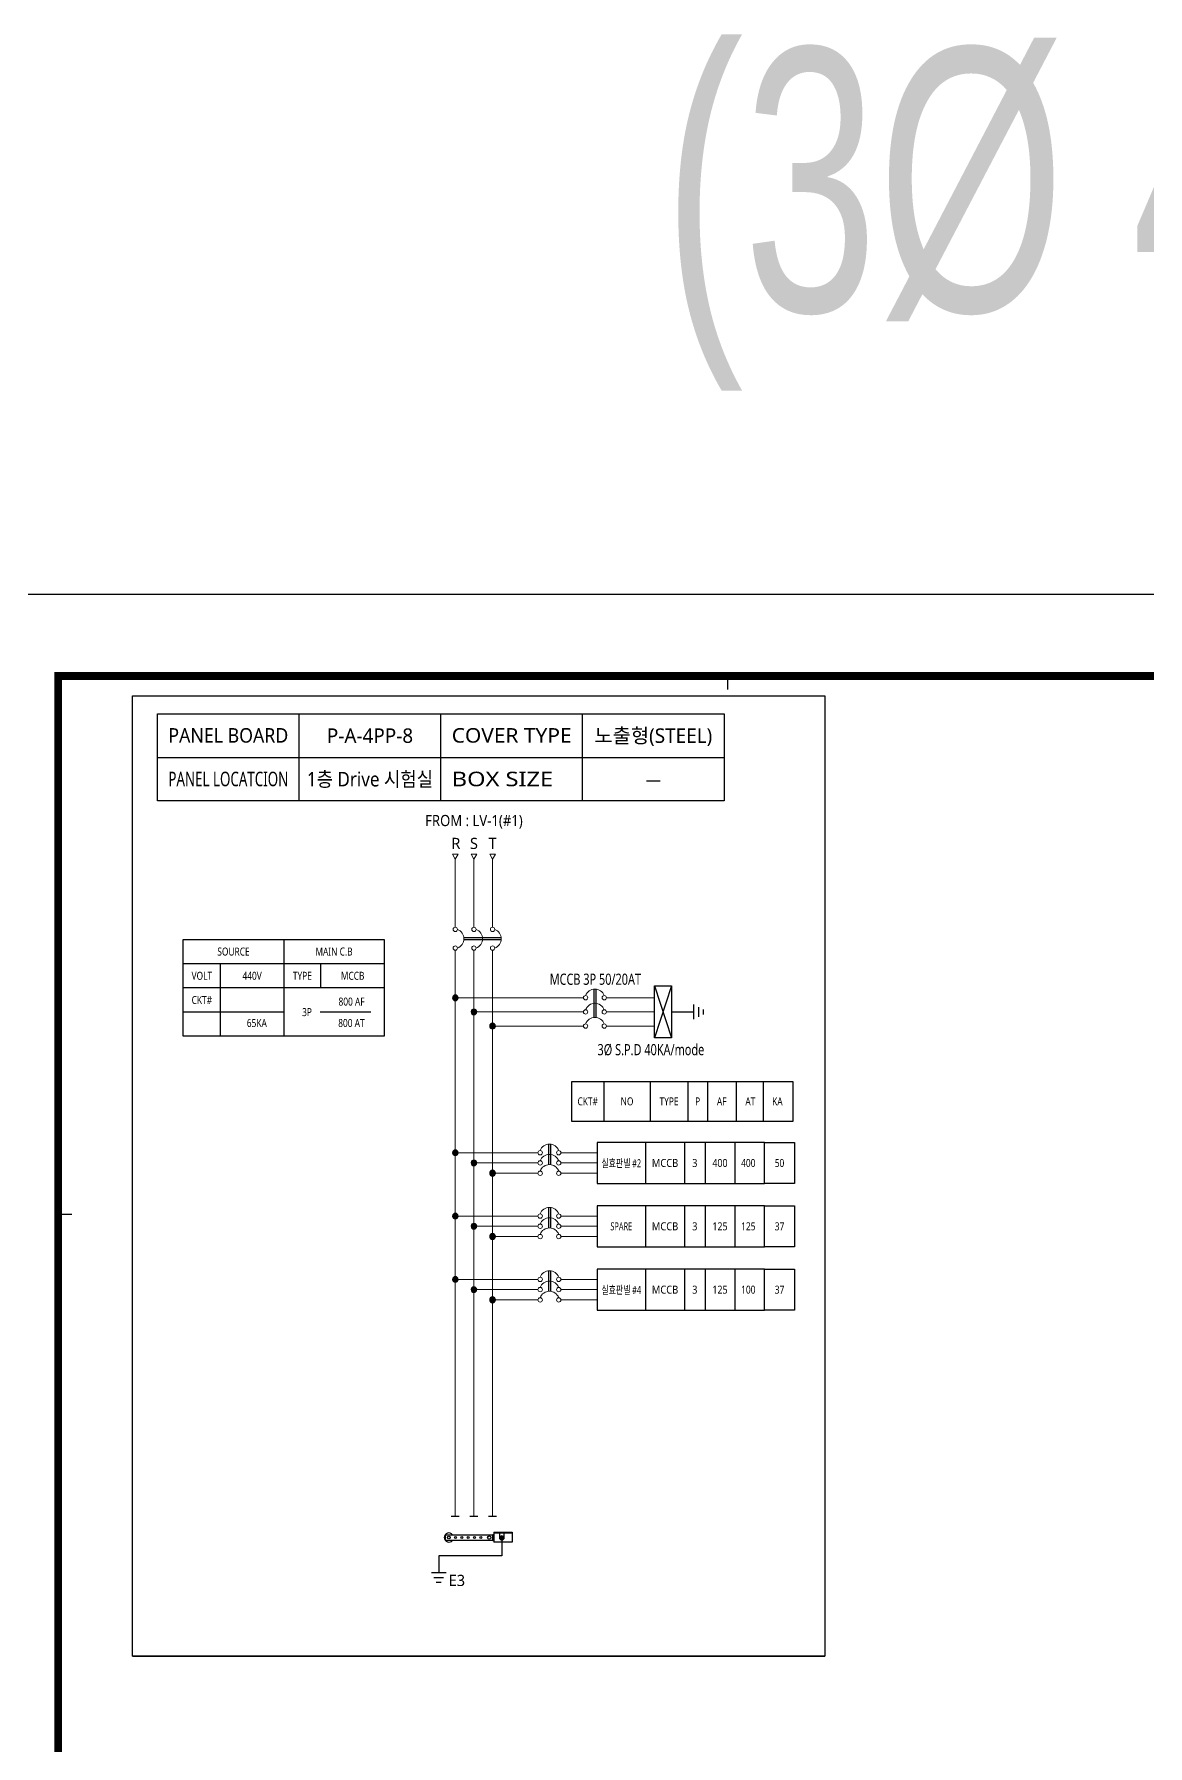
# Model space of a CAD drawing. Header units: millimetres. Extents: x 0 to 1009200, y -237600 to 28708.
# Drawn here: x 849070 to 906213, y -59063 to 28708 of the extents above; entities that cross this region are included whole.
import ezdxf
from ezdxf.enums import TextEntityAlignment as Align

# ---------------------------------------------------------------- set-up
doc = ezdxf.new("R2010")
doc.units = ezdxf.units.MM
doc.header["$LTSCALE"] = 1000
for name, color, linetype in [('A-SYM', 7, 'Continuous'), ('arch', 8, 'Continuous'), ('SYM', 3, 'Continuous'), ('TEXT', 3, 'Continuous'), ('XR-SHEET-SHT', 5, 'Continuous')]:
    doc.layers.add(name, color=color, linetype=linetype)
doc.layers.add('XR-SHEET-TEMP', color=171, linetype='Continuous', plot=False)
doc.styles.add('DH', font='')
doc.styles.add('GHS', font='malgun.ttf')
doc.styles.get('DH').set_extended_font_data('Dotum')

# ---------------------------------------------------------------- blocks, each defined once
blk = doc.blocks.new('XR-FORM-EE', base_point=(461, 408))
at = {"layer": 'XR-SHEET-SHT', "color": 5}
blk.add_lwpolyline([(0, 118800), (168200, 118800), (168200, 0), (0, 0)], close=True, dxfattribs=at)
at = {"layer": 'XR-SHEET-SHT', "color": 5, "const_width": 400}
blk.add_lwpolyline([(9300, 114600), (163900, 114600), (163900, 4200), (9300, 4200)], close=True, dxfattribs=at)
at = {"layer": 'XR-SHEET-TEMP'}
for p, q in [((43650, 114600), (43650, 113900)), ((9300, 87000), (10000, 87000))]:
    blk.add_line(p, q, dxfattribs=at)
blk = doc.blocks.new('HH7')
at = {"layer": 'SYM'}
blk.add_hatch(color=256, dxfattribs=at).paths.add_polyline_path([(50, 50, 1), (-50, 50, 1)])
blk.add_circle((0, 50), 50, dxfattribs=at)

msp = doc.modelspace()

# ---------------------------------------------------------------- linework, layer by layer
at = {"lineweight": 18}
for p, q in [((870679, -13591), (870679, -17088)), ((871634, -13591), (871634, -17088)), ((877255, -20704), (870679, -20704)), ((878433, -20704), (880905, -20704)), ((877255, -21430), (871634, -21430)), ((880905, -21430), (878433, -21430)), ((880905, -21430), (878433, -21430)), ((877255, -22156), (872589, -22156)), ((880905, -22156), (878433, -22156)), ((870536, -28651), (874921, -28651, 0)), ((877955, -28651, 0), (876100, -28651, 0)), ((874921, -29176), (871491, -29176)), ((871491, -29176), (874921, -29176, 0)), ((874921, -29702), (872446, -29702)), ((872446, -29702), (874921, -29702, 0)), ((877955, -29176, 0), (876100, -29176, 0)), ((877955, -29702, 0), (876100, -29702, 0)), ((870536, -31899), (874921, -31899, 0)), ((874921, -32424), (871491, -32424)), ((871491, -32424), (874921, -32424, 0)), ((877955, -31899, 0), (876100, -31899, 0)), ((877955, -32424, 0), (876100, -32424, 0)), ((874921, -32949), (872446, -32949)), ((872446, -32949), (874921, -32949, 0)), ((877955, -32949, 0), (876100, -32949, 0)), ((870536, -35146), (874921, -35146, 0)), ((874921, -35672), (871491, -35672)), ((871491, -35672), (874921, -35672, 0)), ((877955, -35146, 0), (876100, -35146, 0)), ((877955, -35672, 0), (876100, -35672, 0)), ((874921, -36197), (872446, -36197)), ((872446, -36197), (874921, -36197, 0)), ((877955, -36197, 0), (876100, -36197, 0))]:
    msp.add_line(p, q, dxfattribs=at)
for p, q in [((861875, -17714, 0), (861875, -22681, 0)), ((873029, -17626), (871118, -17626)), ((873029, -17729), (871118, -17729)), ((867033, -18956, 0), (856717, -18956, 0)), ((858627, -22681, 0), (858627, -18956, 0)), ((863785, -20197, 0), (863785, -18956, 0)), ((881765, -20093), (880905, -22767)), ((880905, -20093), (881765, -22767)), ((867033, -20197, 0), (856717, -20197, 0)), ((877792, -20265), (877792, -21717)), ((877896, -20265), (877896, -21717)), ((882914, -21809), (882914, -21051)), ((861875, -21439, 0), (856717, -21439, 0)), ((866349, -21439, 0), (863747, -21439, 0)), ((881765, -21430), (882914, -21430)), ((883167, -21683), (883167, -21178)), ((883419, -21557), (883419, -21304)), ((878299, -25008, 0), (878299, -27025, 0)), ((880683, -25008, 0), (880683, -27025, 0)), ((882608, -25008, 0), (882608, -27025, 0)), ((883617, -25008, 0), (883617, -27025, 0)), ((885084, -25008, 0), (885084, -27025, 0)), ((886473, -25008, 0), (886473, -27025, 0)), ((875459, -28212, 0), (875459, -29262, 0)), ((875562, -28212, 0), (875562, -29262, 0)), ((880438, -28125), (880438, -30227)), ((882444, -28125), (882444, -30227)), ((883495, -28125), (883495, -30227)), ((885023, -28125), (885023, -30227)), ((875459, -31459, 0), (875459, -32510, 0)), ((875562, -31459, 0), (875562, -32510, 0)), ((880438, -31373), (880438, -33475)), ((882444, -31373), (882444, -33475)), ((883495, -31373), (883495, -33475)), ((885023, -31373), (885023, -33475)), ((875459, -34707, 0), (875459, -35758, 0)), ((875562, -34707, 0), (875562, -35758, 0)), ((880438, -34621), (880438, -36722)), ((882444, -34621), (882444, -36722)), ((883495, -34621), (883495, -36722)), ((885023, -34621), (885023, -36722)), ((870473, -47294, 0), (870885, -47294, 0)), ((871428, -47294, 0), (871840, -47294, 0)), ((872383, -47294, 0), (872796, -47294, 0)), ((870163, -48241), (872608, -48241)), ((870163, -48241), (870163, -48528)), ((872647, -48241), (872608, -48241)), ((872608, -48528), (872608, -48241)), ((872647, -48108), (873602, -48108)), ((872647, -48108), (872647, -48623)), ((872647, -48146), (873602, -48146)), ((872943, -48146), (872943, -48385)), ((873191, -48385), (873191, -48146)), ((873602, -48108), (873602, -48623)), ((872608, -48528), (870163, -48528)), ((872608, -48528), (872647, -48528)), ((873602, -48623), (872647, -48623)), ((873027, -48379), (873027, -48390)), ((873027, -48379), (873055, -48379)), ((873027, -48390), (873055, -48390)), ((873061, -48345), (873061, -48373)), ((873061, -48345), (873073, -48345)), ((873061, -48396), (873061, -48424)), ((873061, -48424), (873073, -48424)), ((873073, -48345), (873073, -48373)), ((873073, -48396), (873073, -48424)), ((873078, -48379), (873107, -48379)), ((873078, -48390), (873107, -48390)), ((873107, -48379), (873107, -48390)), ((869449, -50173), (870206, -50173)), ((869575, -50426), (870080, -50426)), ((869701, -50678), (869954, -50678))]:
    msp.add_line(p, q)
for points in [[(870679, -13591), (870822, -13343), (870536, -13343)], [(871634, -13591), (871777, -13343), (871491, -13343)], [(872589, -13591), (872733, -13343), (872446, -13343)]]:
    msp.add_lwpolyline(points, close=True, dxfattribs=at)
for points in [[(872589, -17088), (872589, -13591)], [(870679, -47294), (870679, -18267)], [(871634, -47294), (871634, -18267)], [(872589, -47294), (872589, -18267)]]:
    msp.add_lwpolyline(points, dxfattribs=at)
for points in [[(856717, -17714), (867033, -17714), (867033, -22681), (856717, -22681)], [(880905, -20093), (881765, -20093), (881765, -22767), (880905, -22767)], [(888019, -25008), (876648, -25008), (876648, -27025), (888019, -27025)], [(886552, -28125), (877955, -28125), (877955, -30227), (886552, -30227)], [(886552, -28125), (888080, -28125), (888080, -30227), (886552, -30227)], [(886552, -31373), (877955, -31373), (877955, -33475), (886552, -33475)], [(886552, -31373), (888080, -31373), (888080, -33475), (886552, -33475)], [(886552, -34621), (877955, -34621), (877955, -36722), (886552, -36722)], [(886552, -34621), (888080, -34621), (888080, -36722), (886552, -36722)], [(873146, -48339), (873067, -48293), (872987, -48339), (872987, -48430), (873067, -48476), (873146, -48430)]]:
    msp.add_lwpolyline(points, close=True)
msp.add_lwpolyline([(873067, -48385), (873067, -49319), (869828, -49319), (869828, -50173)])
for centre in [(870679, -17200), (871634, -17200), (872589, -17200), (870679, -18155), (871634, -18155), (872589, -18155), (877366, -20704), (878322, -20704), (877366, -21430), (878322, -21430), (877366, -22156), (878322, -22156), (875033, -28651, 0), (875988, -28651, 0), (875033, -29176, 0), (875033, -29702, 0), (875988, -29176, 0), (875988, -29702, 0), (875033, -31899, 0), (875033, -32424, 0), (875988, -31899, 0), (875988, -32424, 0), (875033, -32949, 0), (875988, -32949, 0), (875033, -35146, 0), (875988, -35146, 0), (875033, -35672, 0), (875988, -35672, 0), (875033, -36197, 0), (875988, -36197, 0)]:
    msp.add_circle(centre, 112, dxfattribs=at)
for centre, radius in [((870345, -48385), 66.9), ((870688, -48385), 47.8), ((871013, -48385), 47.8), ((871338, -48385), 47.8), ((871663, -48385), 47.8), ((871987, -48385), 47.8), ((872417, -48385), 86), ((873067, -48385), 72.3), ((873067, -48385), 64)]:
    msp.add_circle(centre, radius)
for centre, start, end in [((870610, -17677), 290.69882, 69.30118), ((871565, -17677), 290.69882, 69.30118), ((872521, -17677), 290.69882, 69.30118), ((877844, -20773), 20.69882, 159.30118), ((877844, -21499), 20.69882, 159.30118), ((877844, -22225), 20.69882, 159.30118), ((875511, -28720, 0), 20.69882, 159.30118), ((875511, -29245, 0), 20.69882, 159.30118), ((875511, -29770, 0), 20.69882, 159.30118), ((875511, -31967, 0), 20.69882, 159.30118), ((875511, -32493, 0), 20.69882, 159.30118), ((875511, -33018, 0), 20.69882, 159.30118), ((875511, -35215, 0), 20.69882, 159.30118), ((875511, -35740, 0), 20.69882, 159.30118), ((875511, -36266, 0), 20.69882, 159.30118)]:
    msp.add_arc(centre, 511, start, end, dxfattribs=at)
for centre, radius, start, end in [((870345, -48385), 239, 36.8699, 323.1301), ((873067, -48385), 124, 180, 0), ((873055, -48373), 5.7, 270, 0), ((873055, -48396), 5.7, 0, 90), ((873078, -48373), 5.7, 180, 270), ((873078, -48396), 5.7, 90, 180)]:
    msp.add_arc(centre, radius, start, end)
at = {"layer": 'SYM', "color": 6}
for p, q in [((862666, -10612, 0), (862666, -6144, 0)), ((869936, -10612, 0), (869936, -6144, 0)), ((877206, -10612, 0), (877206, -6144, 0)), ((855397, -8378, 0), (884475, -8378, 0)), ((854109, -54469), (889643, -54469))]:
    msp.add_line(p, q, dxfattribs=at)
for points in [[(854109, -5213), (889643, -5213), (889643, -54469), (854109, -54469)], [(854109, -5213), (889643, -5213), (889643, -54469), (854109, -54469)], [(855397, -6144), (884475, -6144), (884475, -10612), (855397, -10612)]]:
    msp.add_lwpolyline(points, close=True, dxfattribs=at)

# ---------------------------------------------------------------- block references
for p, xscale, yscale, zscale, rotation in [((870822, -20704), -2.865618002668815, 2.865618002668815, 2.865618000166801, 89.99999999999928), ((871777, -21430), -2.865618002668815, 2.865618002668815, 2.865618000166801, 89.99999999999928), ((872733, -22156), -2.865618002668815, 2.865618002668815, 2.865618000166801, 89.99999999999928), ((870822, -28651), -2.865617220309886, 2.865617220309886, 2.865617217639688, 89.99999999999912), ((871777, -29176), -2.865617220309886, 2.865617220309886, 2.865617217639688, 89.99999999999912), ((872733, -29702), -2.865617220309886, 2.865617220309886, 2.865617217639688, 89.99999999999912), ((870822, -31899), -2.865617220309886, 2.865617220309886, 2.865617217639688, 89.99999999999912), ((871777, -32424), -2.865617220309886, 2.865617220309886, 2.865617217639688, 89.99999999999912), ((872733, -32949), -2.865617220309886, 2.865617220309886, 2.865617217639688, 89.99999999999912), ((870822, -35146), -2.865617220309886, 2.865617220309886, 2.865617217639688, 89.99999999999912), ((871777, -35672), -2.865617220309886, 2.865617220309886, 2.865617217639688, 89.99999999999912), ((872733, -36197), -2.865617220309886, 2.865617220309886, 2.865617217639688, 89.99999999999912)]:
    msp.add_blockref('HH7', p, dxfattribs=dict(xscale=xscale, yscale=yscale, zscale=zscale, rotation=rotation))
at = {"layer": 'arch'}
msp.add_blockref('XR-FORM-EE', (841461, -118392), dxfattribs=at)

# ---------------------------------------------------------------- texts
at = {"style": 'GHS'}
for s, height, width, p in [('FROM : LV-1(#1)', 573.12, 0.9, (871634, -11674)), ('SOURCE', 410.4, 0.8, (859296, -18335)), ('MAIN C.B', 410.4, 0.8, (864454, -18335)), ('VOLT', 410.4, 0.8, (857672, -19576)), ('440V', 410.4, 0.8, (860251, -19576)), ('TYPE', 410.4, 0.8, (862830, -19576)), ('MCCB', 410.4, 0.8, (865409, -19576)), ('CKT#', 410.4, 0.8, (857672, -20818)), ('3P', 410.4, 0.8, (863068, -21439)), ('CKT#', 410.4, 0.8, (877473, -26016)), ('NO', 410.4, 0.8, (879491, -26016)), ('TYPE', 410.4, 0.8, (881646, -26016)), ('P', 410, 0.8, (883113, -26016)), ('AF', 410.4, 0.8, (884351, -26016)), ('AT', 410.4, 0.8, (885818, -26016)), ('KA', 410.4, 0.8, (887206, -26016)), ('실효판넬 #2', 410.4, 0.7, (879196, -29176)), ('MCCB', 410.4, 0.9, (881441, -29176)), ('3', 410, 0.85, (882970, -29176)), ('400', 410.4, 0.85, (884259, -29176)), ('400', 410.4, 0.8, (885713, -29176)), ('50', 410.4, 0.8, (887316, -29176)), ('SPARE', 410.4, 0.7, (879196, -32424)), ('MCCB', 410.4, 0.9, (881441, -32424)), ('3', 410, 0.85, (882970, -32424)), ('125', 410.4, 0.85, (884259, -32424)), ('125', 410.4, 0.8, (885713, -32424)), ('37', 410.4, 0.8, (887316, -32424)), ('실효판넬 #4', 410.4, 0.7, (879196, -35672)), ('MCCB', 410.4, 0.9, (881441, -35672)), ('3', 410, 0.85, (882970, -35672)), ('125', 410.4, 0.85, (884259, -35672)), ('100', 410.4, 0.8, (885713, -35672)), ('37', 410.4, 0.8, (887316, -35672))]:
    msp.add_text(s, height=height, dxfattribs=dict(at, width=width)).set_placement(p, align=Align.MIDDLE)
for s, height, p in [('R', 573, (870475, -13075)), ('S', 573, (871430, -13075)), ('T', 573, (872385, -13075)), ('E3', 573.1, (870338, -50870))]:
    msp.add_text(s, height=height, dxfattribs=at).set_placement(p)
at = {"style": 'GHS', "width": 0.75}
for s, p in [('MCCB 3P 50/20AT', (875521, -20039)), ('3Ø S.P.D 40KA/mode', (877975, -23651))]:
    msp.add_text(s, height=573.12, dxfattribs=at).set_placement(p)
at = {"style": 'GHS', "width": 0.8}
for s, p in [('800 AF', (866026, -21105)), ('65KA', (861008, -22203)), ('800 AT', (866026, -22203))]:
    msp.add_text(s, height=410.4, dxfattribs=at).set_placement(p, align=Align.RIGHT)
at = {"layer": 'A-SYM', "color": 2, "style": 'DH', "width": 0.7}
msp.add_text('(3Ø 440V)', height=13500, dxfattribs=at).set_placement((881353, 14490))
at = {"layer": 'TEXT', "style": 'GHS'}
for s, width, p, p2 in [('PANEL BOARD', 0.888152, (855955, -7621, 0), (862108, -7621, 0)), ('COVER TYPE', 1.040535, (870495, -7621, 0), (876647, -7621, 0)), ('PANEL LOCATCION', 0.66966, (855955, -9856, 0), (862108, -9856, 0)), ('BOX SIZE   ', 1.125168, (870495, -9856, 0), (876647, -9856, 0))]:
    msp.add_text(s, height=744.8, dxfattribs=dict(at, width=width)).set_placement(p, p2, align=Align.FIT)
for s, p in [('P-A-4PP-8', (866301, -7261, 0)), ('노출형(STEEL)', (880841, -7261, 0))]:
    msp.add_text(s, height=744.8, dxfattribs=at).set_placement(p, align=Align.MIDDLE_CENTER)
for s, height, width, p in [('1층 Drive 시험실', 744.8, 0.9, (866301, -9495, 0)), ('-', 745, 3, (880841, -9495, 0))]:
    msp.add_text(s, height=height, dxfattribs=dict(at, width=width)).set_placement(p, align=Align.MIDDLE_CENTER)

doc.saveas('drawing.dxf')
